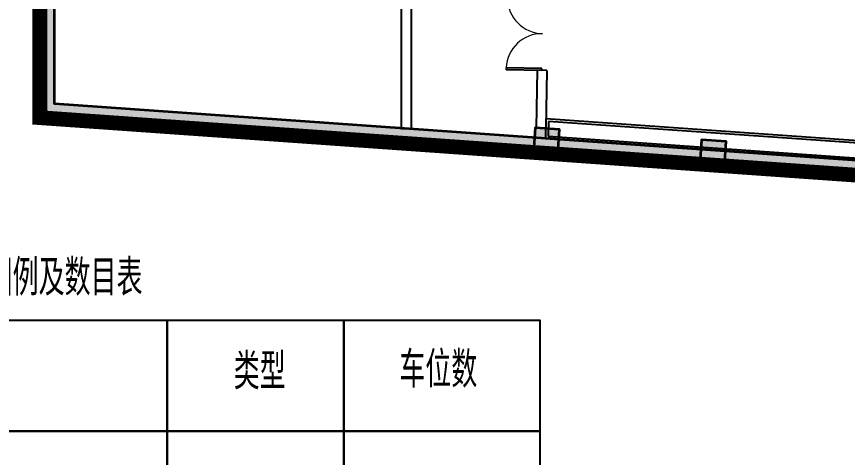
# Model space of a CAD drawing. Extents: x 512858 to 514372, y -232486 to -231710.
# Drawn here: x 512867.98 to 512884.9, y -232240.11 to -232231.13 of the extents above; entities that cross this region are included whole.
import ezdxf
from ezdxf.enums import TextEntityAlignment as Align

# ---------------------------------------------------------------- set-up
doc = ezdxf.new("R2010")
doc.units = 0
doc.header["$LTSCALE"] = 1000
doc.linetypes.add('CACHE2', pattern=[0.1875, 0.125, -0.0625])
doc.linetypes.add('DASH', pattern=[0.35, 0.25, -0.1])
doc.layers.get('0').update_dxf_attribs({"color": 252})
for name, color, linetype in [('A-ANNO-HATC-PATT', 252, 'Continuous'), ('A-COLU-CONC', 252, 'Continuous'), ('A-DOOR-FIRE', 252, 'Continuous'), ('A-HOLE-H', 252, 'CACHE2'), ('A-WALL-BLOK', 252, 'Continuous'), ('AA-WALL', 252, 'Continuous'), ('A地块地下说明备注及图例$0$A-Text', 252, 'Continuous'), ('A地块地下说明备注及图例$0$PUB_TEXT', 252, 'Continuous'), ('PUB_HATCH', 252, 'Continuous'), ('WALL', 252, 'Continuous')]:
    doc.layers.add(name, color=color, linetype=linetype)
for name, color, linetype, lineweight in [('s-colu-cons', 252, 'Continuous', 35), ('S-COLU-HATC', 252, 'Continuous', 25), ('S-WALL', 252, 'Continuous', 35), ('S-WALL-HATC', 252, 'Continuous', 25), ('面积-不计容-地下室-1', 4, 'Continuous', 0)]:
    doc.layers.add(name, color=color, linetype=linetype, lineweight=lineweight)
doc.styles.add('A地块地下说明备注及图例$0$CADReader_TextStyle', font='tssdeng.shx', dxfattribs={"height": 0.2, "bigfont": 'gbcbig.shx'})

# ---------------------------------------------------------------- blocks, each defined once
blk = doc.blocks.new('地下二层墙柱')
at = {"layer": 'S-COLU-HATC'}
for points in [[(1782850.049074477, 555578.3565072673), (1782884.905326836, 556077.1400692172), (1782386.121764886, 556111.9963215763), (1782351.265512527, 555613.2127596263)], [(1786241.414445648, 555336.141704099), (1786276.270698006, 555834.9252660489), (1785777.487136056, 555869.781518408), (1785742.630883697, 555370.997956458)]]:
    blk.add_hatch(color=256, dxfattribs=at).paths.add_polyline_path(points)
at = {"layer": 'S-WALL-HATC'}
h = blk.add_hatch(color=256, dxfattribs=at)
h.paths.add_polyline_path([(1846413.775977148, 553377.1577675517), (1846413.775977148, 550907.1288674674), (1878313.775977152, 550907.1288674643), (1878313.775977149, 553367.6905070897), (1883363.775977151, 553367.6905070897), (1883363.775977151, 610767.6905070879), (1772295.156295664, 610767.6905070879), (1772295.156295664, 556321.5814967761), (1814105.062122768, 553377.1577675517)])
h.paths.add_polyline_path([(1814115.612667942, 553677.1577675517), (1772595.156295663, 556601.1972881453), (1772595.156295663, 610467.6905070879), (1883063.775977151, 610467.6905070879), (1883063.775977151, 553667.6905070883), (1878013.775977144, 553667.6905070867), (1878013.775977144, 551207.1288674662), (1846713.775977152, 551207.1288674674), (1846713.775977152, 553677.1577675515)], flags=16)
at = {"layer": 's-colu-cons'}
for points in [[(1782850.049074477, 555578.3565072673), (1782884.905326836, 556077.1400692172), (1782386.121764886, 556111.9963215763), (1782351.265512527, 555613.2127596263)], [(1786241.414445648, 555336.141704099), (1786276.270698006, 555834.9252660489), (1785777.487136056, 555869.781518408), (1785742.630883697, 555370.997956458)]]:
    blk.add_lwpolyline(points, close=True, dxfattribs=at)
at = {"layer": 'S-WALL'}
blk.add_lwpolyline([(1814105.062122768, 553377.1577675517), (1772295.156295664, 556321.5814967761), (1772295.156295664, 610767.6905070879), (1883363.775977151, 610767.6905070879), (1883363.775977151, 553367.6905070897), (1878313.775977149, 553367.6905070897), (1878313.775977152, 550907.1288674643), (1846413.775977148, 550907.1288674674), (1846413.775977148, 553377.1577675517)], close=True, dxfattribs=at)
blk.add_lwpolyline([(1814119.120827641, 553676.910708668), (1772595.156295663, 556601.1972881453), (1772595.156295663, 610467.6905070879), (1883063.775977151, 610467.6905070879), (1883063.775977151, 553667.6905070883), (1878013.775977144, 553667.6905070867), (1878013.775977144, 551207.1288674662), (1846713.775977152, 551207.1288674674), (1846713.775977152, 553677.1577675515), (1814112.095819546, 553677.1577675517)], dxfattribs=at)
blk = doc.blocks.new('$DorLib2D$00000002')
for p, q in [((-0.5, -1e-16), (-0.5000000000000007, 0.4875)), ((-0.4750000000000007, 0.4875), (-0.5000000000000007, 0.4875)), ((-0.475, 0), (-0.4750000000000007, 0.4875)), ((0.475, 0), (0.4750000000000007, 0.4875)), ((0.4750000000000007, 0.4875), (0.5000000000000007, 0.4875)), ((0.5, -1e-16), (0.5000000000000007, 0.4875)), ((-0.5, -1e-16), (-0.475, 0)), ((0.5, -1e-16), (0.475, 0))]:
    blk.add_line(p, q)
at = {"lineweight": 13}
for centre, start, end in [((-0.4875, 0), 0, 88.53071641864632), ((0.4875, 0), 91.46928358135371, 180)]:
    blk.add_arc(centre, 0.4875, start, end, dxfattribs=at)
blk = doc.blocks.new('B-BZZ')
at = {"layer": 'A-ANNO-HATC-PATT'}
for points in [[(540596.1627970495, -81383.31395373034), (540561.3065446907, -81882.0975156803), (541060.0901066407, -81916.95376803906), (541094.9463589995, -81418.1702060891)], [(543987.8910183298, -81620.3364697714), (543953.034765971, -82119.12003172137), (544451.818327921, -82153.97628408013), (544486.6745802797, -81655.19272213016)]]:
    blk.add_hatch(color=256, dxfattribs=at).paths.add_polyline_path(points, flags=17)
at = {"layer": 'A-COLU-CONC'}
for points in [[(540561.3065446907, -81882.0975156803), (541060.0901066407, -81916.95376803906), (541094.9463589995, -81418.1702060891), (540596.1627970495, -81383.31395373034)], [(543953.034765971, -82119.12003172137), (544451.818327921, -82153.97628408013), (544486.6745802797, -81655.19272213016), (543987.8910183298, -81620.3364697714)]]:
    blk.add_lwpolyline(points, close=True, dxfattribs=at)

msp = doc.modelspace()

# ---------------------------------------------------------------- hatches: boundary and pattern name
at = {"layer": 'A-ANNO-HATC-PATT'}
for points in [[(512878.5437585886, -232233.3965168681), (512878.5089023362, -232233.8953004301), (512879.0076858982, -232233.9301566824), (512879.0425421505, -232233.4313731205)], [(512881.9354868098, -232233.6335393842), (512881.9006305575, -232234.1323229461), (512882.3994141194, -232234.1671791985), (512882.4342703718, -232233.6683956365)]]:
    msp.add_hatch(color=252, dxfattribs=at).paths.add_polyline_path(points, flags=17)
at = {"layer": 'PUB_HATCH'}
for points in [[(512868.6027931193, -232233.0471237973), (512868.7527931193, -232232.9073159016), (512868.7527931193, -232179.0408226826), (512868.6027931193, -232178.8908226826), (512868.4527931194, -232178.7408226826), (512868.4527931194, -232233.1869316929)], [(512910.267974219, -232235.9813554222), (512910.2732494916, -232235.8313554222), (512868.7527931193, -232232.9073159016), (512868.6027931193, -232233.0471237973), (512868.4527931194, -232233.1869316929), (512910.2626989465, -232236.1313554222)]]:
    msp.add_hatch(color=252, dxfattribs=at).paths.add_polyline_path(points, flags=17)

# ---------------------------------------------------------------- linework, layer by layer
at = {"layer": 'A-COLU-CONC', "color": 252}
for points in [[(512878.5089023362, -232233.8953004301), (512879.0076858982, -232233.9301566824), (512879.0425421505, -232233.4313731205), (512878.5437585886, -232233.3965168681)], [(512881.9006305575, -232234.1323229461), (512882.3994141194, -232234.1671791985), (512882.4342703718, -232233.6683956365), (512881.9354868098, -232233.6335393842)]]:
    msp.add_lwpolyline(points, close=True, dxfattribs=at)
at = {"layer": 'A-HOLE-H', "color": 252, "linetype": 'ByBlock'}
msp.add_lwpolyline([(512878.7571962735, -232233.6119271513), (512906.7208450821, -232235.5882835158), (512906.7208450821, -232235.1805977763), (512878.7642358328, -232233.2114322226)], close=True, dxfattribs=at)
at = {"layer": 'A-HOLE-H', "color": 252}
msp.add_lwpolyline([(512878.8080219068, -232233.5653945777), (512906.6708450821, -232235.5346249987), (512906.6708450821, -232235.2271998306), (512878.813301774, -232233.2650121345)], close=True, dxfattribs=at)
at = {"layer": 'A-WALL-BLOK', "color": 252}
for p, q in [((512875.8153406076, -232230.3343004689), (512875.8153406076, -232233.4117921093)), ((512876.0153406076, -232230.3343004689), (512876.0153406076, -232233.4117921093)), ((512878.5819676663, -232232.222536688), (512878.5609125389, -232233.3977156294)), ((512878.7819355739, -232232.2261194188), (512878.7606944991, -232233.4116768963)), ((512876.0153406076, -232233.4117921093), (512875.8153406076, -232233.4117921093))]:
    msp.add_line(p, q, dxfattribs=at)
msp.add_lwpolyline([(512878.7819355739, -232232.2261194188), (512878.5819676663, -232232.222536688)], dxfattribs=at)
at = {"layer": 'A地块地下说明备注及图例$0$A-Text', "color": 0}
for points in [[(512865.7810546949, -232237.3219157844), (512865.7810546492, -232239.5719157844), (512871.0477213209, -232239.5719158865), (512871.0477213667, -232237.3219158874)], [(512871.0477213667, -232237.3219158874), (512871.0477213209, -232239.5719158865), (512874.6477213133, -232239.5719159561), (512874.647721359, -232237.3219159551)], [(512874.647721359, -232237.3219159551), (512874.6477213133, -232239.5719159561), (512878.6477213057, -232239.5719160305), (512878.6477213667, -232237.3219160324)], [(512865.7810546492, -232239.5719157844), (512865.7810545957, -232242.1719157854), (512871.0477212599, -232242.1719158846), (512871.0477213209, -232239.5719158865)], [(512871.0477213209, -232239.5719158865), (512871.0477212599, -232242.1719158846), (512874.6477212751, -232242.1719159542), (512874.6477213133, -232239.5719159561)], [(512874.6477213133, -232239.5719159561), (512874.6477212751, -232242.1719159542), (512878.6477212599, -232242.1719160324), (512878.6477213057, -232239.5719160305)]]:
    msp.add_lwpolyline(points, close=True, dxfattribs=at)
at = {"layer": 'WALL', "color": 252}
for p, q in [((512868.4527931194, -232233.1869316929), (512868.4527931194, -232178.7408226826)), ((512868.7527931193, -232232.9073159016), (512868.7527931193, -232179.0408226826)), ((512910.2732494916, -232235.8313554222), (512868.7527931193, -232232.9073159016)), ((512910.2626989465, -232236.1313554222), (512868.4527931194, -232233.1869316929))]:
    msp.add_line(p, q, dxfattribs=at)
at = {"layer": '面积-不计容-地下室-1', "linetype": 'DASH', "ltscale": 0.003, "const_width": 0.3}
msp.add_lwpolyline([(512868.451934564, -232233.1869316929), (512910.2618403958, -232236.131355422), (512942.5705542455, -232236.131355422), (512942.5705542455, -232238.6013843222), (512974.4714128008, -232238.6013843222), (512974.4714128008, -232236.1408226826), (512979.5214128008, -232236.1408226826), (512979.5214128008, -232178.7408226826), (512868.451934564, -232178.7408226826)], close=True, dxfattribs=at)

# ---------------------------------------------------------------- block references
at = {"color": 252, "xscale": 0.001, "yscale": 0.001, "zscale": 0.001}
msp.add_blockref('地下二层墙柱', (511096.1576368237, -232789.5085131897), dxfattribs=at)
at = {"layer": 'A-DOOR-FIRE', "color": 252, "xscale": -1.5, "yscale": -1.5, "zscale": 0.2, "rotation": 268.9735683296889}
msp.add_blockref('$DorLib2D$00000002', (512878.6953868606, -232231.4744484001), dxfattribs=at)
at = {"layer": 'AA-WALL', "color": 252, "xscale": 0.001, "yscale": 0.001, "zscale": 0.001}
msp.add_blockref('B-BZZ', (512337.9475957915, -232152.0132029144), dxfattribs=at)

# ---------------------------------------------------------------- texts
at = {"layer": 'A地块地下说明备注及图例$0$PUB_TEXT', "color": 0, "style": 'A地块地下说明备注及图例$0$CADReader_TextStyle'}
for s, p in [('停车位图例及数目表', (512865.7810546949, -232236.8119157844)), ('类型', (512872.4020914076, -232238.7219159122))]:
    msp.add_text(s, height=0.7349999999999999, dxfattribs=at).set_placement(p)
msp.add_text('车位数', height=0.7349999999999999, dxfattribs=at).set_placement((512876.5706312443, -232238.6855567211), align=Align.CENTER)

doc.saveas('drawing.dxf')
